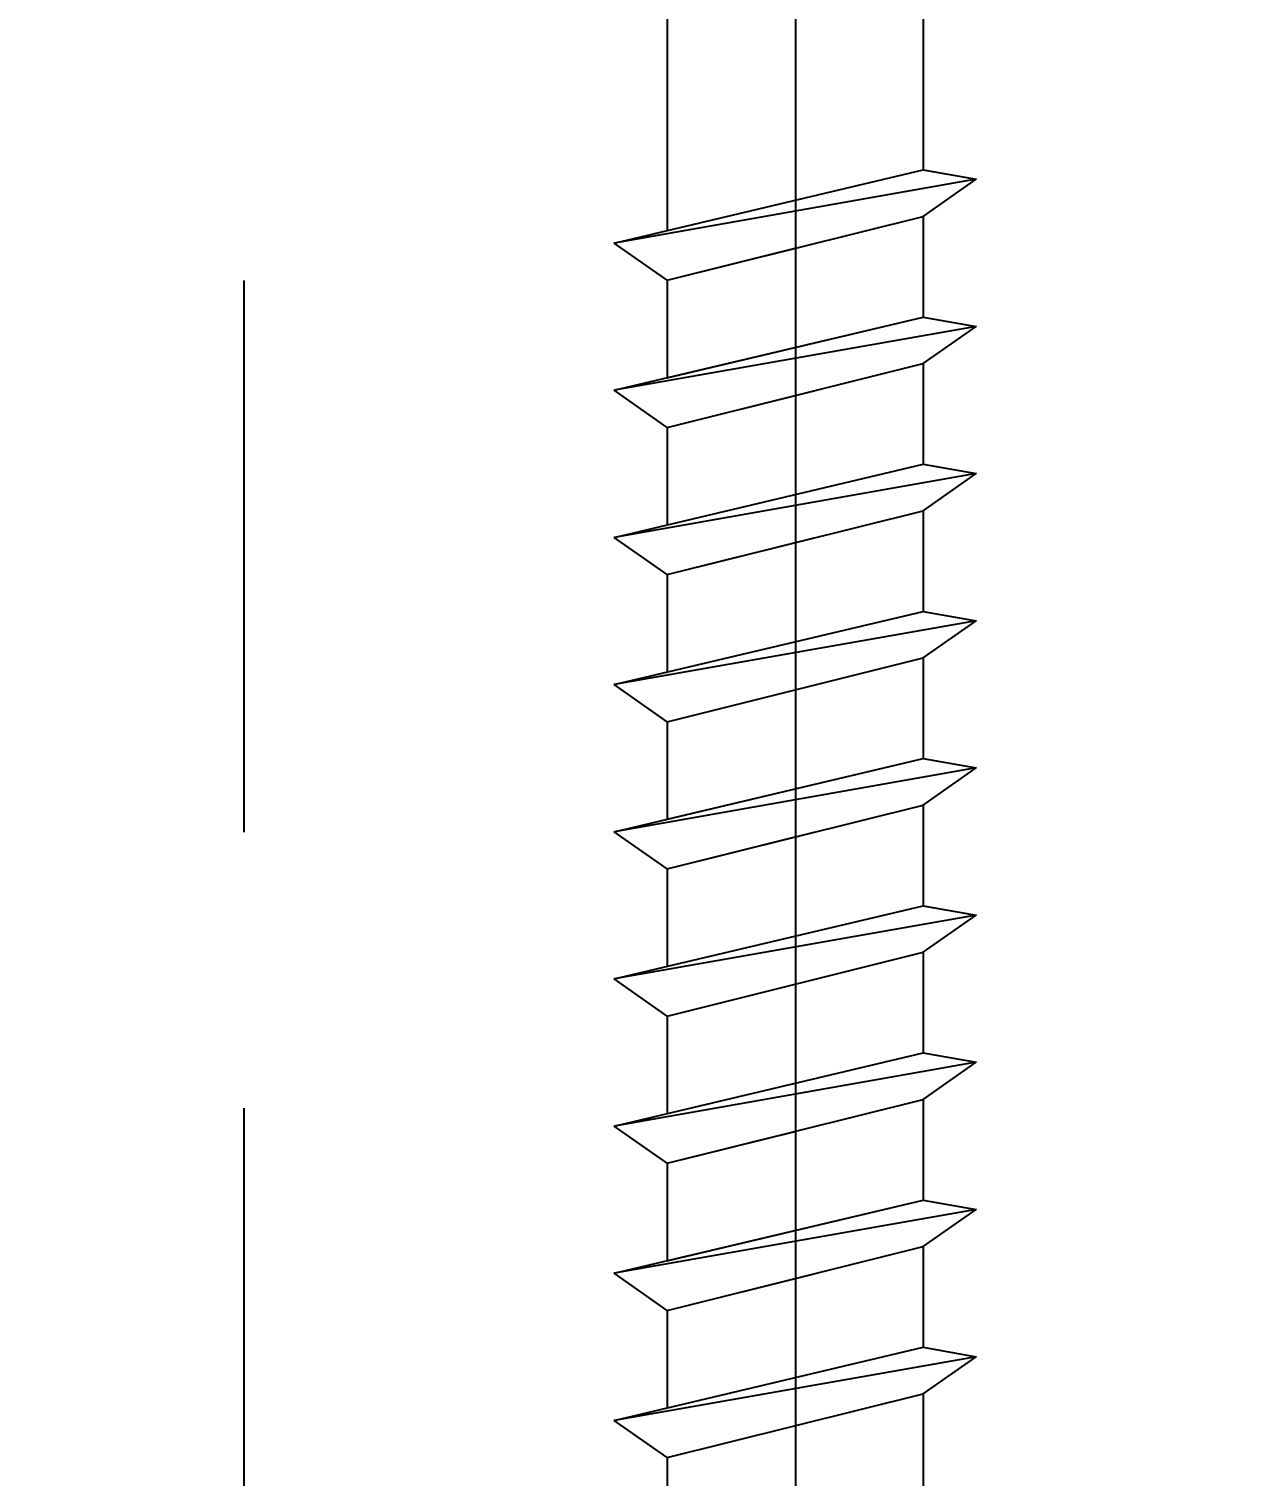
# Model space of a CAD drawing. Header units: inches. Extents: x -2661 to 42767, y -1222 to 9099.
# Drawn here: x -676.271 to -675.444, y 2833.313 to 2834.296 of the extents above; entities that cross this region are included whole.
import ezdxf
from ezdxf import colors
from ezdxf.entities.mleader import LeaderData, LeaderLine
from ezdxf.math import Vec2, Vec3

# ---------------------------------------------------------------- set-up
doc = ezdxf.new("R2010")
doc.units = ezdxf.units.IN
doc.header["$LTSCALE"] = 12
doc.header["$MEASUREMENT"] = 0
for name, color, linetype in [('S-ANNO-NOTE', 4, 'CONTINUOUS'), ('S-FASTENERS', 2, 'CONTINUOUS'), ('S-SIMPSON', 2, 'CONTINUOUS'), ('S-WOOD', 3, 'CONTINUOUS')]:
    doc.layers.add(name, color=color, linetype=linetype)
doc.styles.add('Arial', font='arial.ttf', dxfattribs={"width": 0.85})

# ---------------------------------------------------------------- blocks, each defined once
blk = doc.blocks.new('*U1148')
at = {"layer": 'S-WOOD'}
h = blk.add_hatch(dxfattribs=at)
h.set_pattern_fill('ANSI33', color=1, scale=3, angle=45, style=0)
h.set_pattern_definition([(90, (3.75, -8.375), (-0.75, 1e-16), []), (90, (4.125, -8), (-0.75, 1e-16), [0.375, -0.1875])])
h.paths.add_polyline_path([(5.25, -11.875), (0, -11.875), (0, 0), (5.25, 0)])
blk = doc.blocks.new('SDS.25X6-f')
at = {"layer": 'S-SIMPSON'}
for p, q in [((-0.087, -0.536), (-0.087, -2.7912)), ((0.087, -0.53156), (0.087, -2.75)), ((0.087, -0.53156), (0.087, -2.75)), ((-0.087, -0.57493), (-0.087, -2.7912)), ((0.087, -2.68156), (0.087, -2.75)), ((0.087, -2.68156), (0.087, -2.75)), ((0.087, -2.68156), (0.087, -2.75)), ((0.087, -2.68156), (0.087, -2.75)), ((0.087, -2.68156), (0.087, -2.75)), ((0.087, -2.68156), (0.087, -2.75)), ((-0.087, -2.72493), (-0.087, -2.7912)), ((-0.087, -2.72493), (-0.087, -2.7912)), ((-0.087, -2.72493), (-0.087, -2.7912)), ((-0.087, -2.72493), (-0.087, -2.7912)), ((-0.087, -2.72493), (-0.087, -2.7912)), ((-0.087, -2.72493), (-0.087, -2.7912)), ((-0.087, -2.72493), (-0.087, -2.7912)), ((-0.087, -2.72493), (-0.087, -2.7912))]:
    blk.add_line(p, q, dxfattribs=at)
at = {"layer": 'S-SIMPSON', "color": 1}
for p, q in [((-0.123, -2.79972), (0.087, -2.75)), ((-0.123, -2.79972), (0.087, -2.75)), ((-0.123, -2.79972), (0.087, -2.75)), ((-0.123, -2.79972), (0.087, -2.75)), ((0.087, -2.75), (0.123, -2.75635)), ((0.087, -2.75), (0.123, -2.75635)), ((0.087, -2.75), (0.123, -2.75635)), ((0.087, -2.75), (0.123, -2.75635)), ((0.123, -2.75635), (-0.123, -2.79972)), ((0.123, -2.75635), (-0.123, -2.79972)), ((0.123, -2.75635), (-0.123, -2.79972)), ((0.123, -2.75635), (-0.123, -2.79972)), ((0.087, -2.78156), (0.123, -2.75635)), ((0.087, -2.78156), (0.123, -2.75635)), ((0.087, -2.78156), (0.123, -2.75635)), ((0.087, -2.78156), (0.123, -2.75635)), ((-0.087, -2.82493), (0.087, -2.78156)), ((-0.087, -2.82493), (0.087, -2.78156)), ((-0.087, -2.82493), (0.087, -2.78156)), ((-0.087, -2.82493), (0.087, -2.78156)), ((0.087, -2.78156), (0.087, -2.85)), ((0.087, -2.78156), (0.087, -2.85)), ((0.087, -2.78156), (0.087, -2.85)), ((0.087, -2.78156), (0.087, -2.85)), ((0.087, -2.78156), (0.087, -2.85)), ((0.087, -2.78156), (0.087, -2.85)), ((0.087, -2.78156), (0.087, -2.85)), ((0.087, -2.78156), (0.087, -2.85)), ((0.087, -2.78156), (0.087, -2.85)), ((0.087, -2.78156), (0.087, -2.85)), ((0.087, -2.78156), (0.087, -2.85)), ((0.087, -2.78156), (0.087, -2.85)), ((0.087, -2.78156), (0.087, -2.85)), ((0.087, -2.78156), (0.087, -2.85)), ((-0.087, -2.82493), (-0.123, -2.79972)), ((-0.087, -2.82493), (-0.123, -2.79972)), ((-0.087, -2.82493), (-0.123, -2.79972)), ((-0.087, -2.82493), (-0.123, -2.79972)), ((-0.087, -2.82493), (-0.123, -2.79972)), ((-0.087, -2.82493), (0, -2.80324)), ((-0.087, -2.82493), (-0.087, -2.8912)), ((-0.087, -2.82493), (-0.087, -2.8912)), ((-0.087, -2.82493), (-0.087, -2.8912)), ((-0.087, -2.82493), (-0.087, -2.8912)), ((-0.087, -2.82493), (-0.087, -2.8912)), ((-0.087, -2.82493), (-0.087, -2.8912)), ((-0.087, -2.82493), (-0.087, -2.8912)), ((-0.087, -2.82493), (-0.087, -2.8912)), ((-0.087, -2.82493), (-0.087, -2.8912)), ((-0.087, -2.82493), (-0.087, -2.8912)), ((-0.087, -2.82493), (-0.087, -2.8912)), ((-0.087, -2.82493), (-0.087, -2.8912)), ((-0.087, -2.82493), (-0.087, -2.8912)), ((-0.087, -2.82493), (-0.087, -2.8912)), ((-0.087, -2.82493), (-0.087, -2.8912)), ((-0.087, -2.82493), (-0.087, -2.8912)), ((-0.123, -2.89972), (0.087, -2.85)), ((-0.123, -2.89972), (0.087, -2.85)), ((-0.123, -2.89972), (0.087, -2.85)), ((-0.123, -2.89972), (0.087, -2.85)), ((-0.123, -2.89972), (0.087, -2.85)), ((-0.123, -2.89972), (0.087, -2.85)), ((-0.123, -2.89972), (0.087, -2.85)), ((-0.123, -2.89972), (0.087, -2.85)), ((-0.087, -2.8912), (0.087, -2.85)), ((0.087, -2.85), (0.123, -2.85635)), ((0.087, -2.85), (0.123, -2.85635)), ((0.087, -2.85), (0.123, -2.85635)), ((0.087, -2.85), (0.123, -2.85635)), ((0.087, -2.85), (0.123, -2.85635)), ((0.087, -2.85), (0.123, -2.85635)), ((0.087, -2.85), (0.123, -2.85635)), ((0.087, -2.85), (0.123, -2.85635)), ((0.087, -2.85), (0.123, -2.85635)), ((0.123, -2.85635), (-0.123, -2.89972)), ((0.123, -2.85635), (-0.123, -2.89972)), ((0.123, -2.85635), (-0.123, -2.89972)), ((0.123, -2.85635), (-0.123, -2.89972)), ((0.123, -2.85635), (-0.123, -2.89972)), ((0.123, -2.85635), (-0.123, -2.89972)), ((0.123, -2.85635), (-0.123, -2.89972)), ((0.123, -2.85635), (-0.123, -2.89972)), ((0.123, -2.85635), (-0.123, -2.89972)), ((0.087, -2.88156), (0.123, -2.85635)), ((0.087, -2.88156), (0.123, -2.85635)), ((0.087, -2.88156), (0.123, -2.85635)), ((0.087, -2.88156), (0.123, -2.85635)), ((0.087, -2.88156), (0.123, -2.85635)), ((0.087, -2.88156), (0.123, -2.85635)), ((0.087, -2.88156), (0.123, -2.85635)), ((0.087, -2.88156), (0.123, -2.85635)), ((0.087, -2.88156), (0.123, -2.85635)), ((-0.087, -2.92493), (0.087, -2.88156)), ((-0.087, -2.92493), (0.087, -2.88156)), ((-0.087, -2.92493), (0.087, -2.88156)), ((-0.087, -2.92493), (0.087, -2.88156)), ((-0.087, -2.92493), (0.087, -2.88156)), ((-0.087, -2.92493), (0.087, -2.88156)), ((-0.087, -2.92493), (0.087, -2.88156)), ((-0.087, -2.92493), (0.087, -2.88156)), ((-0.087, -2.92493), (0.087, -2.88156)), ((0.087, -2.88156), (0.087, -2.95)), ((0.087, -2.88156), (0.087, -2.95)), ((0.087, -2.88156), (0.087, -2.95)), ((0.087, -2.88156), (0.087, -2.95)), ((0.087, -2.88156), (0.087, -2.95)), ((0.087, -2.88156), (0.087, -2.95)), ((0.087, -2.88156), (0.087, -2.95)), ((0.087, -2.88156), (0.087, -2.95)), ((0.087, -2.88156), (0.087, -2.95)), ((0.087, -2.88156), (0.087, -2.95)), ((0.087, -2.88156), (0.087, -2.95)), ((0.087, -2.88156), (0.087, -2.95)), ((0.087, -2.88156), (0.087, -2.95)), ((0.087, -2.88156), (0.087, -2.95)), ((0.087, -2.88156), (0.087, -2.95)), ((0.087, -2.88156), (0.087, -2.95)), ((0.087, -2.88156), (0.087, -2.95)), ((0.087, -2.88156), (0.087, -2.95)), ((0.087, -2.88156), (0.087, -2.95)), ((0.087, -2.88156), (0.087, -2.95)), ((0.087, -2.88156), (0.087, -2.95)), ((-0.087, -2.92493), (-0.123, -2.89972)), ((-0.087, -2.92493), (-0.123, -2.89972)), ((-0.087, -2.92493), (-0.123, -2.89972)), ((-0.087, -2.92493), (-0.123, -2.89972)), ((-0.087, -2.92493), (-0.123, -2.89972)), ((-0.087, -2.92493), (-0.123, -2.89972)), ((-0.087, -2.92493), (-0.123, -2.89972)), ((-0.087, -2.92493), (-0.123, -2.89972)), ((-0.087, -2.92493), (-0.123, -2.89972)), ((-0.087, -2.92493), (-0.123, -2.89972)), ((-0.087, -2.92493), (-0.123, -2.89972)), ((-0.087, -2.92493), (-0.123, -2.89972)), ((-0.087, -2.92493), (-0.123, -2.89972)), ((-0.087, -2.92493), (0.01301, -2.9)), ((-0.087, -2.92493), (0.01301, -2.9)), ((-0.087, -2.92493), (0.01301, -2.9)), ((-0.087, -2.92493), (0, -2.90324)), ((-0.087, -2.92493), (-0.087, -2.9912)), ((-0.087, -2.92493), (-0.087, -2.9912)), ((-0.087, -2.92493), (-0.087, -2.9912)), ((-0.087, -2.92493), (-0.087, -2.9912)), ((-0.087, -2.92493), (-0.087, -2.9912)), ((-0.087, -2.92493), (-0.087, -2.9912)), ((-0.087, -2.92493), (-0.087, -2.9912)), ((-0.087, -2.92493), (-0.087, -2.9912)), ((-0.087, -2.92493), (-0.087, -2.9912)), ((-0.087, -2.92493), (-0.087, -2.9912)), ((-0.087, -2.92493), (-0.087, -2.9912)), ((-0.087, -2.92493), (-0.087, -2.9912)), ((-0.087, -2.92493), (-0.087, -2.9912)), ((-0.087, -2.92493), (-0.087, -2.9912)), ((-0.087, -2.92493), (-0.087, -2.9912)), ((-0.087, -2.92493), (-0.087, -2.9912)), ((-0.087, -2.92493), (-0.087, -2.9912)), ((-0.087, -2.92493), (-0.087, -2.9912)), ((-0.087, -2.92493), (-0.087, -2.9912)), ((-0.087, -2.92493), (-0.087, -2.9912)), ((-0.087, -2.92493), (-0.087, -2.9912)), ((-0.123, -2.99972), (0.087, -2.95)), ((-0.123, -2.99972), (0.087, -2.95)), ((-0.123, -2.99972), (0.087, -2.95)), ((-0.123, -2.99972), (0.087, -2.95)), ((-0.123, -2.99972), (0.087, -2.95)), ((-0.123, -2.99972), (0.087, -2.95)), ((-0.123, -2.99972), (0.087, -2.95)), ((-0.123, -2.99972), (0.087, -2.95)), ((-0.123, -2.99972), (0.087, -2.95)), ((-0.123, -2.99972), (0.087, -2.95)), ((-0.123, -2.99972), (0.087, -2.95)), ((-0.123, -2.99972), (0.087, -2.95)), ((0.123, -2.95635), (-0.123, -2.99972)), ((0.123, -2.95635), (-0.123, -2.99972)), ((0.123, -2.95635), (-0.123, -2.99972)), ((0.123, -2.95635), (-0.123, -2.99972)), ((0.123, -2.95635), (-0.123, -2.99972)), ((0.123, -2.95635), (-0.123, -2.99972)), ((0.123, -2.95635), (-0.123, -2.99972)), ((0.123, -2.95635), (-0.123, -2.99972)), ((0.123, -2.95635), (-0.123, -2.99972)), ((0.123, -2.95635), (-0.123, -2.99972)), ((0.123, -2.95635), (-0.123, -2.99972)), ((0.123, -2.95635), (-0.123, -2.99972)), ((0.087, -2.95), (0.123, -2.95635)), ((0.087, -2.95), (0.123, -2.95635)), ((0.087, -2.95), (0.123, -2.95635)), ((0.087, -2.95), (0.123, -2.95635)), ((0.087, -2.95), (0.123, -2.95635)), ((0.087, -2.95), (0.123, -2.95635)), ((0.087, -2.95), (0.123, -2.95635)), ((0.087, -2.95), (0.123, -2.95635)), ((0.087, -2.95), (0.123, -2.95635)), ((0.087, -2.95), (0.123, -2.95635)), ((0.087, -2.95), (0.123, -2.95635)), ((0.087, -2.95), (0.123, -2.95635)), ((0.087, -2.98156), (0.123, -2.95635)), ((0.087, -2.98156), (0.123, -2.95635)), ((0.087, -2.98156), (0.123, -2.95635)), ((0.087, -2.98156), (0.123, -2.95635)), ((0.087, -2.98156), (0.123, -2.95635)), ((0.087, -2.98156), (0.123, -2.95635)), ((0.087, -2.98156), (0.123, -2.95635)), ((0.087, -2.98156), (0.123, -2.95635)), ((0.087, -2.98156), (0.123, -2.95635)), ((0.087, -2.98156), (0.123, -2.95635)), ((0.087, -2.98156), (0.123, -2.95635)), ((0.087, -2.98156), (0.123, -2.95635)), ((-0.087, -3.02493), (0.087, -2.98156)), ((-0.087, -3.02493), (0.087, -2.98156)), ((-0.087, -3.02493), (0.087, -2.98156)), ((-0.087, -3.02493), (0.087, -2.98156)), ((-0.087, -3.02493), (0.087, -2.98156)), ((-0.087, -3.02493), (0.087, -2.98156)), ((-0.087, -3.02493), (0.087, -2.98156)), ((-0.087, -3.02493), (0.087, -2.98156)), ((-0.087, -3.02493), (0.087, -2.98156)), ((-0.087, -3.02493), (0.087, -2.98156)), ((-0.087, -3.02493), (0.087, -2.98156)), ((-0.087, -3.02493), (0.087, -2.98156)), ((0.087, -2.98156), (0.087, -3.05)), ((0.087, -2.98156), (0.087, -3.05)), ((0.087, -2.98156), (0.087, -3.05)), ((0.087, -2.98156), (0.087, -3.05)), ((0.087, -2.98156), (0.087, -3.05)), ((0.087, -2.98156), (0.087, -3.05)), ((0.087, -2.98156), (0.087, -3.05)), ((0.087, -2.98156), (0.087, -3.05)), ((0.087, -2.98156), (0.087, -3.05)), ((0.087, -2.98156), (0.087, -3.05)), ((0.087, -2.98156), (0.087, -3.05)), ((0.087, -2.98156), (0.087, -3.05)), ((0.087, -2.98156), (0.087, -3.05)), ((0.087, -2.98156), (0.087, -3.05)), ((0.087, -2.98156), (0.087, -3.05)), ((0.087, -2.98156), (0.087, -3.05)), ((0.087, -2.98156), (0.087, -3.05)), ((0.087, -2.98156), (0.087, -3.05)), ((0.087, -2.98156), (0.087, -3.05)), ((0.087, -2.98156), (0.087, -3.05)), ((0.087, -2.98156), (0.087, -3.05)), ((0.087, -2.98156), (0.087, -3.05)), ((0.087, -2.98156), (0.087, -3.05)), ((0.087, -2.98156), (0.087, -3.05)), ((0.087, -2.98156), (0.087, -3.05)), ((-0.087, -3.02493), (-0.123, -2.99972)), ((-0.087, -3.02493), (-0.123, -2.99972)), ((-0.087, -3.02493), (-0.123, -2.99972)), ((-0.087, -3.02493), (-0.123, -2.99972)), ((-0.087, -3.02493), (-0.123, -2.99972)), ((-0.087, -3.02493), (-0.123, -2.99972)), ((-0.087, -3.02493), (-0.123, -2.99972)), ((-0.087, -3.02493), (-0.123, -2.99972)), ((-0.087, -3.02493), (-0.123, -2.99972)), ((-0.087, -3.02493), (-0.123, -2.99972)), ((-0.087, -3.02493), (-0.123, -2.99972)), ((-0.087, -3.02493), (-0.123, -2.99972)), ((-0.087, -3.02493), (-0.123, -2.99972)), ((-0.087, -3.02493), (-0.123, -2.99972)), ((-0.087, -3.02493), (-0.123, -2.99972)), ((-0.087, -3.02493), (0.01301, -3)), ((-0.087, -3.02493), (0.01301, -3)), ((-0.087, -3.02493), (0.01301, -3)), ((-0.087, -3.02493), (-0.087, -3.0912)), ((-0.087, -3.02493), (-0.087, -3.0912)), ((-0.087, -3.02493), (-0.087, -3.0912)), ((-0.087, -3.02493), (-0.087, -3.0912)), ((-0.087, -3.02493), (-0.087, -3.0912)), ((-0.087, -3.02493), (-0.087, -3.0912)), ((-0.087, -3.02493), (-0.087, -3.0912)), ((-0.087, -3.02493), (-0.087, -3.0912)), ((-0.087, -3.02493), (-0.087, -3.0912)), ((-0.087, -3.02493), (-0.087, -3.0912)), ((-0.087, -3.02493), (-0.087, -3.0912)), ((-0.087, -3.02493), (-0.087, -3.0912)), ((-0.087, -3.02493), (-0.087, -3.0912)), ((-0.087, -3.02493), (-0.087, -3.0912)), ((-0.087, -3.02493), (-0.087, -3.0912)), ((-0.087, -3.02493), (-0.087, -3.0912)), ((-0.087, -3.02493), (-0.087, -3.0912)), ((-0.087, -3.02493), (-0.087, -3.0912)), ((-0.087, -3.02493), (-0.087, -3.0912)), ((-0.087, -3.02493), (-0.087, -3.0912)), ((-0.087, -3.02493), (-0.087, -3.0912)), ((-0.087, -3.02493), (-0.087, -3.0912)), ((-0.087, -3.02493), (-0.087, -3.0912)), ((-0.087, -3.02493), (-0.087, -3.0912)), ((-0.087, -3.02493), (-0.087, -3.0912)), ((-0.123, -3.09972), (0.087, -3.05)), ((-0.123, -3.09972), (0.087, -3.05)), ((-0.123, -3.09972), (0.087, -3.05)), ((-0.123, -3.09972), (0.087, -3.05)), ((-0.123, -3.09972), (0.087, -3.05)), ((-0.123, -3.09972), (0.087, -3.05)), ((-0.123, -3.09972), (0.087, -3.05)), ((-0.123, -3.09972), (0.087, -3.05)), ((-0.123, -3.09972), (0.087, -3.05)), ((-0.123, -3.09972), (0.087, -3.05)), ((-0.123, -3.09972), (0.087, -3.05)), ((-0.123, -3.09972), (0.087, -3.05)), ((-0.123, -3.09972), (0.087, -3.05)), ((-0.123, -3.09972), (0.087, -3.05)), ((-0.123, -3.09972), (0.087, -3.05)), ((-0.123, -3.09972), (0.087, -3.05)), ((-0.123, -3.09972), (0.087, -3.05)), ((-0.123, -3.09972), (0.087, -3.05)), ((-0.123, -3.09972), (0.087, -3.05)), ((0.123, -3.05635), (-0.123, -3.09972)), ((0.123, -3.05635), (-0.123, -3.09972)), ((0.123, -3.05635), (-0.123, -3.09972)), ((0.123, -3.05635), (-0.123, -3.09972)), ((0.123, -3.05635), (-0.123, -3.09972)), ((0.123, -3.05635), (-0.123, -3.09972)), ((0.123, -3.05635), (-0.123, -3.09972)), ((0.123, -3.05635), (-0.123, -3.09972)), ((0.123, -3.05635), (-0.123, -3.09972)), ((0.123, -3.05635), (-0.123, -3.09972)), ((0.123, -3.05635), (-0.123, -3.09972)), ((0.123, -3.05635), (-0.123, -3.09972)), ((0.123, -3.05635), (-0.123, -3.09972)), ((0.123, -3.05635), (-0.123, -3.09972)), ((0.123, -3.05635), (-0.123, -3.09972)), ((0.123, -3.05635), (-0.123, -3.09972)), ((0.123, -3.05635), (-0.123, -3.09972)), ((0.123, -3.05635), (-0.123, -3.09972)), ((0.123, -3.05635), (-0.123, -3.09972)), ((0.087, -3.05), (0.123, -3.05635)), ((0.087, -3.05), (0.123, -3.05635)), ((0.087, -3.05), (0.123, -3.05635)), ((0.087, -3.05), (0.123, -3.05635)), ((0.087, -3.05), (0.123, -3.05635)), ((0.087, -3.05), (0.123, -3.05635)), ((0.087, -3.05), (0.123, -3.05635)), ((0.087, -3.05), (0.123, -3.05635)), ((0.087, -3.05), (0.123, -3.05635)), ((0.087, -3.05), (0.123, -3.05635)), ((0.087, -3.05), (0.123, -3.05635)), ((0.087, -3.05), (0.123, -3.05635)), ((0.087, -3.05), (0.123, -3.05635)), ((0.087, -3.05), (0.123, -3.05635)), ((0.087, -3.05), (0.123, -3.05635)), ((0.087, -3.05), (0.123, -3.05635)), ((0.087, -3.05), (0.123, -3.05635)), ((0.087, -3.05), (0.123, -3.05635)), ((0.087, -3.05), (0.123, -3.05635)), ((0.087, -3.08156), (0.123, -3.05635)), ((0.087, -3.08156), (0.123, -3.05635)), ((0.087, -3.08156), (0.123, -3.05635)), ((0.087, -3.08156), (0.123, -3.05635)), ((0.087, -3.08156), (0.123, -3.05635)), ((0.087, -3.08156), (0.123, -3.05635)), ((0.087, -3.08156), (0.123, -3.05635)), ((0.087, -3.08156), (0.123, -3.05635)), ((0.087, -3.08156), (0.123, -3.05635)), ((0.087, -3.08156), (0.123, -3.05635)), ((0.087, -3.08156), (0.123, -3.05635)), ((0.087, -3.08156), (0.123, -3.05635)), ((0.087, -3.08156), (0.123, -3.05635)), ((0.087, -3.08156), (0.123, -3.05635)), ((0.087, -3.08156), (0.123, -3.05635)), ((0.087, -3.08156), (0.123, -3.05635)), ((0.087, -3.08156), (0.123, -3.05635)), ((0.087, -3.08156), (0.123, -3.05635)), ((0.087, -3.08156), (0.123, -3.05635)), ((-0.087, -3.12493), (0.087, -3.08156)), ((-0.087, -3.12493), (0.087, -3.08156)), ((-0.087, -3.12493), (0.087, -3.08156)), ((-0.087, -3.12493), (0.087, -3.08156)), ((-0.087, -3.12493), (0.087, -3.08156)), ((-0.087, -3.12493), (0.087, -3.08156)), ((-0.087, -3.12493), (0.087, -3.08156)), ((-0.087, -3.12493), (0.087, -3.08156)), ((-0.087, -3.12493), (0.087, -3.08156)), ((-0.087, -3.12493), (0.087, -3.08156)), ((-0.087, -3.12493), (0.087, -3.08156)), ((-0.087, -3.12493), (0.087, -3.08156)), ((-0.087, -3.12493), (0.087, -3.08156)), ((-0.087, -3.12493), (0.087, -3.08156)), ((-0.087, -3.12493), (0.087, -3.08156)), ((-0.087, -3.12493), (0.087, -3.08156)), ((-0.087, -3.12493), (0.087, -3.08156)), ((-0.087, -3.12493), (0.087, -3.08156)), ((-0.087, -3.12493), (0.087, -3.08156)), ((0.087, -3.08156), (0.087, -3.15)), ((0.087, -3.08156), (0.087, -3.15)), ((0.087, -3.08156), (0.087, -3.15)), ((0.087, -3.08156), (0.087, -3.15)), ((0.087, -3.08156), (0.087, -3.15)), ((0.087, -3.08156), (0.087, -3.15)), ((0.087, -3.08156), (0.087, -3.15)), ((0.087, -3.08156), (0.087, -3.15)), ((0.087, -3.08156), (0.087, -3.15)), ((0.087, -3.08156), (0.087, -3.15)), ((0.087, -3.08156), (0.087, -3.15)), ((0.087, -3.08156), (0.087, -3.15)), ((-0.087, -3.12493), (-0.123, -3.09972)), ((-0.087, -3.12493), (-0.123, -3.09972)), ((-0.087, -3.12493), (-0.123, -3.09972)), ((-0.087, -3.12493), (-0.123, -3.09972)), ((-0.087, -3.12493), (-0.123, -3.09972)), ((-0.087, -3.12493), (-0.123, -3.09972)), ((-0.087, -3.12493), (-0.123, -3.09972)), ((-0.087, -3.12493), (-0.123, -3.09972)), ((-0.087, -3.12493), (-0.123, -3.09972)), ((-0.087, -3.12493), (-0.123, -3.09972)), ((-0.087, -3.12493), (-0.123, -3.09972)), ((-0.087, -3.12493), (-0.123, -3.09972)), ((-0.087, -3.12493), (-0.123, -3.09972)), ((-0.087, -3.12493), (-0.123, -3.09972)), ((-0.087, -3.12493), (-0.123, -3.09972)), ((-0.087, -3.12493), (-0.123, -3.09972)), ((-0.087, -3.12493), (-0.123, -3.09972)), ((-0.087, -3.12493), (-0.123, -3.09972)), ((-0.087, -3.12493), (-0.123, -3.09972)), ((-0.087, -3.12493), (-0.123, -3.09972)), ((-0.087, -3.12493), (-0.123, -3.09972)), ((-0.087, -3.12493), (-0.123, -3.09972)), ((-0.087, -3.12493), (-0.123, -3.09972)), ((-0.087, -3.12493), (0, -3.10324)), ((-0.087, -3.12493), (0, -3.10324)), ((-0.087, -3.12493), (0, -3.10324)), ((-0.087, -3.12493), (0, -3.10324)), ((-0.087, -3.12493), (-0.087, -3.1912)), ((-0.087, -3.12493), (-0.087, -3.1912)), ((-0.087, -3.12493), (-0.087, -3.1912)), ((-0.087, -3.12493), (-0.087, -3.1912)), ((-0.087, -3.12493), (-0.087, -3.1912)), ((-0.087, -3.12493), (-0.087, -3.1912)), ((-0.087, -3.12493), (-0.087, -3.1912)), ((-0.087, -3.12493), (-0.087, -3.1912)), ((-0.087, -3.12493), (-0.087, -3.1912)), ((-0.087, -3.12493), (-0.087, -3.1912)), ((-0.087, -3.12493), (-0.087, -3.1912)), ((-0.087, -3.12493), (-0.087, -3.1912)), ((-0.087, -3.12493), (-0.087, -3.1912)), ((-0.087, -3.12493), (-0.087, -3.1912)), ((-0.123, -3.19972), (0.087, -3.15)), ((-0.123, -3.19972), (0.087, -3.15)), ((-0.123, -3.19972), (0.087, -3.15)), ((-0.123, -3.19972), (0.087, -3.15)), ((-0.123, -3.19972), (0.087, -3.15)), ((-0.123, -3.19972), (0.087, -3.15)), ((-0.123, -3.19972), (0.087, -3.15)), ((-0.123, -3.19972), (0.087, -3.15)), ((-0.087, -3.1912), (0.087, -3.15)), ((0.087, -3.15), (0.123, -3.15635)), ((0.087, -3.15), (0.123, -3.15635)), ((0.087, -3.15), (0.123, -3.15635)), ((0.087, -3.15), (0.123, -3.15635)), ((0.087, -3.15), (0.123, -3.15635)), ((0.087, -3.15), (0.123, -3.15635)), ((0.087, -3.15), (0.123, -3.15635)), ((0.087, -3.15), (0.123, -3.15635)), ((0.087, -3.15), (0.123, -3.15635)), ((0.123, -3.15635), (-0.123, -3.19972)), ((0.123, -3.15635), (-0.123, -3.19972)), ((0.123, -3.15635), (-0.123, -3.19972)), ((0.123, -3.15635), (-0.123, -3.19972)), ((0.123, -3.15635), (-0.123, -3.19972)), ((0.123, -3.15635), (-0.123, -3.19972)), ((0.123, -3.15635), (-0.123, -3.19972)), ((0.123, -3.15635), (-0.123, -3.19972)), ((0.123, -3.15635), (-0.123, -3.19972)), ((0.087, -3.18156), (0.123, -3.15635)), ((0.087, -3.18156), (0.123, -3.15635)), ((0.087, -3.18156), (0.123, -3.15635)), ((0.087, -3.18156), (0.123, -3.15635)), ((0.087, -3.18156), (0.123, -3.15635)), ((0.087, -3.18156), (0.123, -3.15635)), ((0.087, -3.18156), (0.123, -3.15635)), ((0.087, -3.18156), (0.123, -3.15635)), ((0.087, -3.18156), (0.123, -3.15635)), ((-0.087, -3.22493), (0.087, -3.18156)), ((-0.087, -3.22493), (0.087, -3.18156)), ((-0.087, -3.22493), (0.087, -3.18156)), ((-0.087, -3.22493), (0.087, -3.18156)), ((-0.087, -3.22493), (0.087, -3.18156)), ((-0.087, -3.22493), (0.087, -3.18156)), ((-0.087, -3.22493), (0.087, -3.18156)), ((-0.087, -3.22493), (0.087, -3.18156)), ((-0.087, -3.22493), (0.087, -3.18156)), ((0.087, -3.18156), (0.087, -3.25)), ((0.087, -3.18156), (0.087, -3.25)), ((0.087, -3.18156), (0.087, -3.25)), ((0.087, -3.18156), (0.087, -3.25)), ((0.087, -3.18156), (0.087, -3.25)), ((0.087, -3.18156), (0.087, -3.25)), ((0.087, -3.18156), (0.087, -3.25)), ((0.087, -3.18156), (0.087, -3.25)), ((0.087, -3.18156), (0.087, -3.25)), ((0.087, -3.18156), (0.087, -3.25)), ((0.087, -3.18156), (0.087, -3.25)), ((0.087, -3.18156), (0.087, -3.25)), ((0.087, -3.18156), (0.087, -3.25)), ((0.087, -3.18156), (0.087, -3.25)), ((0.087, -3.18156), (0.087, -3.25)), ((0.087, -3.18156), (0.087, -3.25)), ((0.087, -3.18156), (0.087, -3.25)), ((-0.087, -3.22493), (-0.123, -3.19972)), ((-0.087, -3.22493), (-0.123, -3.19972)), ((-0.087, -3.22493), (-0.123, -3.19972)), ((-0.087, -3.22493), (-0.123, -3.19972)), ((-0.087, -3.22493), (-0.123, -3.19972)), ((-0.087, -3.22493), (-0.123, -3.19972)), ((-0.087, -3.22493), (-0.123, -3.19972)), ((-0.087, -3.22493), (-0.123, -3.19972)), ((-0.087, -3.22493), (-0.123, -3.19972)), ((-0.087, -3.22493), (-0.123, -3.19972)), ((-0.087, -3.22493), (-0.123, -3.19972)), ((-0.087, -3.22493), (-0.123, -3.19972)), ((-0.087, -3.22493), (-0.123, -3.19972)), ((-0.087, -3.22493), (0.01301, -3.2)), ((-0.087, -3.22493), (0.01301, -3.2)), ((-0.087, -3.22493), (0.01301, -3.2)), ((-0.087, -3.22493), (0, -3.20324)), ((-0.087, -3.22493), (-0.087, -3.2912)), ((-0.087, -3.22493), (-0.087, -3.2912)), ((-0.087, -3.22493), (-0.087, -3.2912)), ((-0.087, -3.22493), (-0.087, -3.2912)), ((-0.087, -3.22493), (-0.087, -3.2912)), ((-0.087, -3.22493), (-0.087, -3.2912)), ((-0.087, -3.22493), (-0.087, -3.2912)), ((-0.087, -3.22493), (-0.087, -3.2912)), ((-0.087, -3.22493), (-0.087, -3.2912)), ((-0.087, -3.22493), (-0.087, -3.2912)), ((-0.087, -3.22493), (-0.087, -3.2912)), ((-0.087, -3.22493), (-0.087, -3.2912)), ((-0.087, -3.22493), (-0.087, -3.2912)), ((-0.087, -3.22493), (-0.087, -3.2912)), ((-0.087, -3.22493), (-0.087, -3.2912)), ((-0.087, -3.22493), (-0.087, -3.2912)), ((-0.123, -3.29972), (0.087, -3.25)), ((-0.123, -3.29972), (0.087, -3.25)), ((-0.123, -3.29972), (0.087, -3.25)), ((-0.123, -3.29972), (0.087, -3.25)), ((-0.123, -3.29972), (0.087, -3.25)), ((-0.123, -3.29972), (0.087, -3.25)), ((-0.123, -3.29972), (0.087, -3.25)), ((-0.123, -3.29972), (0.087, -3.25)), ((-0.123, -3.29972), (0.087, -3.25)), ((-0.123, -3.29972), (0.087, -3.25)), ((-0.123, -3.29972), (0.087, -3.25)), ((-0.123, -3.29972), (0.087, -3.25)), ((0.087, -3.25), (0.123, -3.25635)), ((0.087, -3.25), (0.123, -3.25635)), ((0.087, -3.25), (0.123, -3.25635)), ((0.087, -3.25), (0.123, -3.25635)), ((0.087, -3.25), (0.123, -3.25635)), ((0.087, -3.25), (0.123, -3.25635)), ((0.087, -3.25), (0.123, -3.25635)), ((0.087, -3.25), (0.123, -3.25635)), ((0.087, -3.25), (0.123, -3.25635)), ((0.087, -3.25), (0.123, -3.25635)), ((0.087, -3.25), (0.123, -3.25635)), ((0.087, -3.25), (0.123, -3.25635)), ((0.123, -3.25635), (-0.123, -3.29972)), ((0.123, -3.25635), (-0.123, -3.29972)), ((0.123, -3.25635), (-0.123, -3.29972)), ((0.123, -3.25635), (-0.123, -3.29972)), ((0.123, -3.25635), (-0.123, -3.29972)), ((0.123, -3.25635), (-0.123, -3.29972)), ((0.123, -3.25635), (-0.123, -3.29972)), ((0.123, -3.25635), (-0.123, -3.29972)), ((0.123, -3.25635), (-0.123, -3.29972)), ((0.123, -3.25635), (-0.123, -3.29972)), ((0.123, -3.25635), (-0.123, -3.29972)), ((0.123, -3.25635), (-0.123, -3.29972)), ((0.087, -3.28156), (0.123, -3.25635)), ((0.087, -3.28156), (0.123, -3.25635)), ((0.087, -3.28156), (0.123, -3.25635)), ((0.087, -3.28156), (0.123, -3.25635)), ((0.087, -3.28156), (0.123, -3.25635)), ((0.087, -3.28156), (0.123, -3.25635)), ((0.087, -3.28156), (0.123, -3.25635)), ((0.087, -3.28156), (0.123, -3.25635)), ((0.087, -3.28156), (0.123, -3.25635)), ((0.087, -3.28156), (0.123, -3.25635)), ((0.087, -3.28156), (0.123, -3.25635)), ((0.087, -3.28156), (0.123, -3.25635)), ((-0.087, -3.32493), (0.087, -3.28156)), ((-0.087, -3.32493), (0.087, -3.28156)), ((-0.087, -3.32493), (0.087, -3.28156)), ((-0.087, -3.32493), (0.087, -3.28156)), ((-0.087, -3.32493), (0.087, -3.28156)), ((-0.087, -3.32493), (0.087, -3.28156)), ((-0.087, -3.32493), (0.087, -3.28156)), ((-0.087, -3.32493), (0.087, -3.28156)), ((-0.087, -3.32493), (0.087, -3.28156)), ((-0.087, -3.32493), (0.087, -3.28156)), ((-0.087, -3.32493), (0.087, -3.28156)), ((-0.087, -3.32493), (0.087, -3.28156)), ((0.087, -3.28156), (0.087, -3.35)), ((0.087, -3.28156), (0.087, -3.35)), ((0.087, -3.28156), (0.087, -3.35)), ((0.087, -3.28156), (0.087, -3.35)), ((0.087, -3.28156), (0.087, -3.35)), ((0.087, -3.28156), (0.087, -3.35)), ((0.087, -3.28156), (0.087, -3.35)), ((0.087, -3.28156), (0.087, -3.35)), ((0.087, -3.28156), (0.087, -3.35)), ((0.087, -3.28156), (0.087, -3.35)), ((0.087, -3.28156), (0.087, -3.35)), ((0.087, -3.28156), (0.087, -3.35)), ((0.087, -3.28156), (0.087, -3.35)), ((0.087, -3.28156), (0.087, -3.35)), ((0.087, -3.28156), (0.087, -3.35)), ((0.087, -3.28156), (0.087, -3.35)), ((0.087, -3.28156), (0.087, -3.35)), ((-0.087, -3.32493), (-0.123, -3.29972)), ((-0.087, -3.32493), (-0.123, -3.29972)), ((-0.087, -3.32493), (-0.123, -3.29972)), ((-0.087, -3.32493), (-0.123, -3.29972)), ((-0.087, -3.32493), (-0.123, -3.29972)), ((-0.087, -3.32493), (-0.123, -3.29972)), ((-0.087, -3.32493), (-0.123, -3.29972)), ((-0.087, -3.32493), (-0.123, -3.29972)), ((-0.087, -3.32493), (-0.123, -3.29972)), ((-0.087, -3.32493), (-0.123, -3.29972)), ((-0.087, -3.32493), (-0.123, -3.29972)), ((-0.087, -3.32493), (-0.123, -3.29972)), ((-0.087, -3.32493), (-0.087, -3.3912)), ((-0.087, -3.32493), (-0.087, -3.3912)), ((-0.087, -3.32493), (-0.087, -3.3912)), ((-0.087, -3.32493), (-0.087, -3.3912)), ((-0.087, -3.32493), (-0.087, -3.3912)), ((-0.087, -3.32493), (-0.087, -3.3912)), ((-0.087, -3.32493), (-0.087, -3.3912)), ((-0.087, -3.32493), (-0.087, -3.3912)), ((-0.087, -3.32493), (-0.087, -3.3912)), ((-0.087, -3.32493), (-0.087, -3.3912)), ((-0.087, -3.32493), (-0.087, -3.3912)), ((-0.087, -3.32493), (-0.087, -3.3912)), ((-0.087, -3.32493), (-0.087, -3.3912)), ((-0.087, -3.32493), (-0.087, -3.3912)), ((-0.087, -3.32493), (-0.087, -3.3912)), ((-0.087, -3.32493), (-0.087, -3.3912)), ((-0.087, -3.32493), (-0.087, -3.3912)), ((-0.123, -3.39972), (0.087, -3.35)), ((-0.123, -3.39972), (0.087, -3.35)), ((-0.123, -3.39972), (0.087, -3.35)), ((-0.123, -3.39972), (0.087, -3.35)), ((-0.123, -3.39972), (0.087, -3.35)), ((-0.123, -3.39972), (0.087, -3.35)), ((-0.123, -3.39972), (0.087, -3.35)), ((-0.123, -3.39972), (0.087, -3.35)), ((-0.123, -3.39972), (0.087, -3.35)), ((-0.123, -3.39972), (0.087, -3.35)), ((-0.123, -3.39972), (0.087, -3.35)), ((-0.123, -3.39972), (0.087, -3.35)), ((-0.123, -3.39972), (0.087, -3.35)), ((-0.123, -3.39972), (0.087, -3.35)), ((-0.123, -3.39972), (0.087, -3.35)), ((0.087, -3.35), (0.123, -3.35635)), ((0.087, -3.35), (0.123, -3.35635)), ((0.087, -3.35), (0.123, -3.35635)), ((0.087, -3.35), (0.123, -3.35635)), ((0.087, -3.35), (0.123, -3.35635)), ((0.087, -3.35), (0.123, -3.35635)), ((0.087, -3.35), (0.123, -3.35635)), ((0.087, -3.35), (0.123, -3.35635)), ((0.087, -3.35), (0.123, -3.35635)), ((0.087, -3.35), (0.123, -3.35635)), ((0.087, -3.35), (0.123, -3.35635)), ((0.087, -3.35), (0.123, -3.35635)), ((0.087, -3.35), (0.123, -3.35635)), ((0.087, -3.35), (0.123, -3.35635)), ((0.087, -3.35), (0.123, -3.35635)), ((0.123, -3.35635), (-0.123, -3.39972)), ((0.123, -3.35635), (-0.123, -3.39972)), ((0.123, -3.35635), (-0.123, -3.39972)), ((0.123, -3.35635), (-0.123, -3.39972)), ((0.123, -3.35635), (-0.123, -3.39972)), ((0.123, -3.35635), (-0.123, -3.39972)), ((0.123, -3.35635), (-0.123, -3.39972)), ((0.123, -3.35635), (-0.123, -3.39972)), ((0.123, -3.35635), (-0.123, -3.39972)), ((0.123, -3.35635), (-0.123, -3.39972)), ((0.123, -3.35635), (-0.123, -3.39972)), ((0.123, -3.35635), (-0.123, -3.39972)), ((0.123, -3.35635), (-0.123, -3.39972)), ((0.123, -3.35635), (-0.123, -3.39972)), ((0.123, -3.35635), (-0.123, -3.39972)), ((0.087, -3.38156), (0.123, -3.35635)), ((0.087, -3.38156), (0.123, -3.35635)), ((0.087, -3.38156), (0.123, -3.35635)), ((0.087, -3.38156), (0.123, -3.35635)), ((0.087, -3.38156), (0.123, -3.35635)), ((0.087, -3.38156), (0.123, -3.35635)), ((0.087, -3.38156), (0.123, -3.35635)), ((0.087, -3.38156), (0.123, -3.35635)), ((0.087, -3.38156), (0.123, -3.35635)), ((0.087, -3.38156), (0.123, -3.35635)), ((0.087, -3.38156), (0.123, -3.35635)), ((0.087, -3.38156), (0.123, -3.35635)), ((0.087, -3.38156), (0.123, -3.35635)), ((0.087, -3.38156), (0.123, -3.35635)), ((0.087, -3.38156), (0.123, -3.35635)), ((-0.087, -3.42493), (0.087, -3.38156)), ((-0.087, -3.42493), (0.087, -3.38156)), ((-0.087, -3.42493), (0.087, -3.38156)), ((-0.087, -3.42493), (0.087, -3.38156)), ((-0.087, -3.42493), (0.087, -3.38156)), ((-0.087, -3.42493), (0.087, -3.38156)), ((-0.087, -3.42493), (0.087, -3.38156)), ((-0.087, -3.42493), (0.087, -3.38156)), ((-0.087, -3.42493), (0.087, -3.38156)), ((-0.087, -3.42493), (0.087, -3.38156)), ((-0.087, -3.42493), (0.087, -3.38156)), ((-0.087, -3.42493), (0.087, -3.38156)), ((-0.087, -3.42493), (0.087, -3.38156)), ((-0.087, -3.42493), (0.087, -3.38156)), ((-0.087, -3.42493), (0.087, -3.38156)), ((0.087, -3.38156), (0.087, -3.45)), ((0.087, -3.38156), (0.087, -3.45)), ((0.087, -3.38156), (0.087, -3.45)), ((0.087, -3.38156), (0.087, -3.45)), ((0.087, -3.38156), (0.087, -3.45)), ((0.087, -3.38156), (0.087, -3.45)), ((0.087, -3.38156), (0.087, -3.45)), ((0.087, -3.38156), (0.087, -3.45)), ((0.087, -3.38156), (0.087, -3.45)), ((0.087, -3.38156), (0.087, -3.45)), ((0.087, -3.38156), (0.087, -3.45)), ((0.087, -3.38156), (0.087, -3.45)), ((0.087, -3.38156), (0.087, -3.45)), ((0.087, -3.38156), (0.087, -3.45)), ((0.087, -3.38156), (0.087, -3.45)), ((0.087, -3.38156), (0.087, -3.45)), ((0.087, -3.38156), (0.087, -3.45)), ((0.087, -3.38156), (0.087, -3.45)), ((-0.087, -3.42493), (-0.123, -3.39972)), ((-0.087, -3.42493), (-0.123, -3.39972)), ((-0.087, -3.42493), (-0.123, -3.39972)), ((-0.087, -3.42493), (-0.123, -3.39972)), ((-0.087, -3.42493), (-0.123, -3.39972)), ((-0.087, -3.42493), (-0.123, -3.39972)), ((-0.087, -3.42493), (-0.123, -3.39972)), ((-0.087, -3.42493), (-0.123, -3.39972)), ((-0.087, -3.42493), (-0.123, -3.39972)), ((-0.087, -3.42493), (-0.123, -3.39972)), ((-0.087, -3.42493), (-0.123, -3.39972)), ((-0.087, -3.42493), (-0.123, -3.39972)), ((-0.087, -3.42493), (-0.123, -3.39972)), ((-0.087, -3.42493), (-0.123, -3.39972)), ((-0.087, -3.42493), (-0.123, -3.39972)), ((-0.087, -3.42493), (-0.123, -3.39972)), ((-0.087, -3.42493), (-0.123, -3.39972)), ((-0.087, -3.42493), (-0.123, -3.39972)), ((-0.087, -3.42493), (0, -3.40324)), ((-0.087, -3.42493), (0, -3.40324)), ((-0.087, -3.42493), (0, -3.40324)), ((-0.087, -3.42493), (-0.087, -3.4912)), ((-0.087, -3.42493), (-0.087, -3.4912)), ((-0.087, -3.42493), (-0.087, -3.4912)), ((-0.087, -3.42493), (-0.087, -3.4912)), ((-0.087, -3.42493), (-0.087, -3.4912)), ((-0.087, -3.42493), (-0.087, -3.4912)), ((-0.087, -3.42493), (-0.087, -3.4912)), ((-0.087, -3.42493), (-0.087, -3.4912)), ((-0.087, -3.42493), (-0.087, -3.4912)), ((-0.087, -3.42493), (-0.087, -3.4912)), ((-0.087, -3.42493), (-0.087, -3.4912)), ((-0.087, -3.42493), (-0.087, -3.4912)), ((-0.123, -3.49972), (0.087, -3.45)), ((-0.123, -3.49972), (0.087, -3.45)), ((-0.123, -3.49972), (0.087, -3.45)), ((-0.123, -3.49972), (0.087, -3.45)), ((-0.123, -3.49972), (0.087, -3.45)), ((-0.123, -3.49972), (0.087, -3.45)), ((-0.123, -3.49972), (0.087, -3.45)), ((-0.123, -3.49972), (0.087, -3.45)), ((-0.087, -3.4912), (0.087, -3.45)), ((0.087, -3.45), (0.123, -3.45635)), ((0.087, -3.45), (0.123, -3.45635)), ((0.087, -3.45), (0.123, -3.45635)), ((0.087, -3.45), (0.123, -3.45635)), ((0.087, -3.45), (0.123, -3.45635)), ((0.087, -3.45), (0.123, -3.45635)), ((0.087, -3.45), (0.123, -3.45635)), ((0.087, -3.45), (0.123, -3.45635)), ((0.087, -3.45), (0.123, -3.45635)), ((0.123, -3.45635), (-0.123, -3.49972)), ((0.123, -3.45635), (-0.123, -3.49972)), ((0.123, -3.45635), (-0.123, -3.49972)), ((0.123, -3.45635), (-0.123, -3.49972)), ((0.123, -3.45635), (-0.123, -3.49972)), ((0.123, -3.45635), (-0.123, -3.49972)), ((0.123, -3.45635), (-0.123, -3.49972)), ((0.123, -3.45635), (-0.123, -3.49972)), ((0.123, -3.45635), (-0.123, -3.49972)), ((0.087, -3.48156), (0.123, -3.45635)), ((0.087, -3.48156), (0.123, -3.45635)), ((0.087, -3.48156), (0.123, -3.45635)), ((0.087, -3.48156), (0.123, -3.45635)), ((0.087, -3.48156), (0.123, -3.45635)), ((0.087, -3.48156), (0.123, -3.45635)), ((0.087, -3.48156), (0.123, -3.45635)), ((0.087, -3.48156), (0.123, -3.45635)), ((0.087, -3.48156), (0.123, -3.45635)), ((-0.087, -3.52493), (0.087, -3.48156)), ((-0.087, -3.52493), (0.087, -3.48156)), ((-0.087, -3.52493), (0.087, -3.48156)), ((-0.087, -3.52493), (0.087, -3.48156)), ((-0.087, -3.52493), (0.087, -3.48156)), ((-0.087, -3.52493), (0.087, -3.48156)), ((-0.087, -3.52493), (0.087, -3.48156)), ((-0.087, -3.52493), (0.087, -3.48156)), ((-0.087, -3.52493), (0.087, -3.48156)), ((0.087, -3.48156), (0.087, -3.55)), ((0.087, -3.48156), (0.087, -3.55)), ((0.087, -3.48156), (0.087, -3.55)), ((0.087, -3.48156), (0.087, -3.55)), ((0.087, -3.48156), (0.087, -3.55)), ((0.087, -3.48156), (0.087, -3.55)), ((0.087, -3.48156), (0.087, -3.55)), ((0.087, -3.48156), (0.087, -3.55)), ((0.087, -3.48156), (0.087, -3.55)), ((0.087, -3.48156), (0.087, -3.55)), ((0.087, -3.48156), (0.087, -3.55)), ((0.087, -3.48156), (0.087, -3.55)), ((0.087, -3.48156), (0.087, -3.55)), ((-0.087, -3.52493), (-0.123, -3.49972)), ((-0.087, -3.52493), (-0.123, -3.49972)), ((-0.087, -3.52493), (-0.123, -3.49972)), ((-0.087, -3.52493), (-0.123, -3.49972)), ((-0.087, -3.52493), (-0.123, -3.49972)), ((-0.087, -3.52493), (-0.123, -3.49972)), ((-0.087, -3.52493), (-0.123, -3.49972)), ((-0.087, -3.52493), (-0.123, -3.49972)), ((-0.087, -3.52493), (-0.123, -3.49972)), ((-0.087, -3.52493), (-0.123, -3.49972)), ((-0.087, -3.52493), (-0.123, -3.49972)), ((-0.087, -3.52493), (-0.123, -3.49972)), ((-0.087, -3.52493), (-0.123, -3.49972)), ((-0.087, -3.52493), (0.01301, -3.5)), ((-0.087, -3.52493), (0.01301, -3.5)), ((-0.087, -3.52493), (0.01301, -3.5)), ((-0.087, -3.52493), (0, -3.50324)), ((-0.087, -3.52493), (-0.087, -3.5912)), ((-0.087, -3.52493), (-0.087, -3.5912)), ((-0.087, -3.52493), (-0.087, -3.5912)), ((-0.087, -3.52493), (-0.087, -3.5912)), ((-0.087, -3.52493), (-0.087, -3.5912)), ((-0.087, -3.52493), (-0.087, -3.5912)), ((-0.087, -3.52493), (-0.087, -3.5912)), ((-0.087, -3.52493), (-0.087, -3.5912)), ((-0.087, -3.52493), (-0.087, -3.5912)), ((-0.087, -3.52493), (-0.087, -3.5912)), ((-0.087, -3.52493), (-0.087, -3.5912)), ((-0.123, -3.59972), (0.087, -3.55)), ((-0.123, -3.59972), (0.087, -3.55)), ((-0.123, -3.59972), (0.087, -3.55)), ((-0.123, -3.59972), (0.087, -3.55)), ((-0.123, -3.59972), (0.087, -3.55)), ((-0.123, -3.59972), (0.087, -3.55)), ((-0.123, -3.59972), (0.087, -3.55)), ((-0.123, -3.59972), (0.087, -3.55)), ((-0.123, -3.59972), (0.087, -3.55)), ((0.123, -3.55635), (-0.123, -3.59972)), ((0.123, -3.55635), (-0.123, -3.59972)), ((0.123, -3.55635), (-0.123, -3.59972)), ((0.123, -3.55635), (-0.123, -3.59972)), ((0.123, -3.55635), (-0.123, -3.59972)), ((0.123, -3.55635), (-0.123, -3.59972)), ((0.123, -3.55635), (-0.123, -3.59972)), ((0.123, -3.55635), (-0.123, -3.59972)), ((0.123, -3.55635), (-0.123, -3.59972)), ((0.087, -3.55), (0.123, -3.55635)), ((0.087, -3.55), (0.123, -3.55635)), ((0.087, -3.55), (0.123, -3.55635)), ((0.087, -3.55), (0.123, -3.55635)), ((0.087, -3.55), (0.123, -3.55635)), ((0.087, -3.55), (0.123, -3.55635)), ((0.087, -3.55), (0.123, -3.55635)), ((0.087, -3.55), (0.123, -3.55635)), ((0.087, -3.55), (0.123, -3.55635)), ((0.087, -3.58156), (0.123, -3.55635)), ((0.087, -3.58156), (0.123, -3.55635)), ((0.087, -3.58156), (0.123, -3.55635)), ((0.087, -3.58156), (0.123, -3.55635)), ((0.087, -3.58156), (0.123, -3.55635)), ((0.087, -3.58156), (0.123, -3.55635)), ((0.087, -3.58156), (0.123, -3.55635)), ((0.087, -3.58156), (0.123, -3.55635)), ((0.087, -3.58156), (0.123, -3.55635)), ((-0.087, -3.62493), (0.087, -3.58156)), ((-0.087, -3.62493), (0.087, -3.58156)), ((-0.087, -3.62493), (0.087, -3.58156)), ((-0.087, -3.62493), (0.087, -3.58156)), ((-0.087, -3.62493), (0.087, -3.58156)), ((-0.087, -3.62493), (0.087, -3.58156)), ((-0.087, -3.62493), (0.087, -3.58156)), ((-0.087, -3.62493), (0.087, -3.58156)), ((-0.087, -3.62493), (0.087, -3.58156)), ((0.087, -3.58156), (0.087, -3.65)), ((0.087, -3.58156), (0.087, -3.65)), ((0.087, -3.58156), (0.087, -3.65)), ((0.087, -3.58156), (0.087, -3.65)), ((0.087, -3.58156), (0.087, -3.65)), ((0.087, -3.58156), (0.087, -3.65)), ((0.087, -3.58156), (0.087, -3.65)), ((0.087, -3.58156), (0.087, -3.65)), ((0.087, -3.58156), (0.087, -3.65)), ((0.087, -3.58156), (0.087, -3.65)), ((0.087, -3.58156), (0.087, -3.65)), ((-0.087, -3.62493), (-0.123, -3.59972)), ((-0.087, -3.62493), (-0.123, -3.59972)), ((-0.087, -3.62493), (-0.123, -3.59972)), ((-0.087, -3.62493), (-0.123, -3.59972)), ((-0.087, -3.62493), (-0.123, -3.59972)), ((-0.087, -3.62493), (-0.123, -3.59972)), ((-0.087, -3.62493), (-0.123, -3.59972)), ((-0.087, -3.62493), (-0.123, -3.59972)), ((-0.087, -3.62493), (-0.123, -3.59972)), ((-0.087, -3.62493), (-0.087, -3.6912)), ((-0.087, -3.62493), (-0.087, -3.6912)), ((-0.087, -3.62493), (-0.087, -3.6912)), ((-0.087, -3.62493), (-0.087, -3.6912)), ((-0.087, -3.62493), (-0.087, -3.6912)), ((-0.087, -3.62493), (-0.087, -3.6912)), ((-0.087, -3.62493), (-0.087, -3.6912)), ((-0.087, -3.62493), (-0.087, -3.6912)), ((-0.087, -3.62493), (-0.087, -3.6912)), ((-0.087, -3.62493), (-0.087, -3.6912)), ((-0.087, -3.62493), (-0.087, -3.6912))]:
    blk.add_line(p, q, dxfattribs=at)
blk = doc.blocks.new('*U1812')
at = {"layer": 'S-FASTENERS'}
blk.add_blockref('SDS.25X6-f', (0, 0), dxfattribs=at)

msp = doc.modelspace()

# ---------------------------------------------------------------- block references
at = {"layer": 'S-FASTENERS'}
msp.add_blockref('*U1812', (-675.75002, 2836.95054), dxfattribs=at)
at = {"layer": 'S-WOOD'}
msp.add_blockref('*U1148', (-678.25002, 2834.70054), dxfattribs=at)

# ---------------------------------------------------------------- leaders
at = {"layer": 'S-ANNO-NOTE'}
ml = msp.add_multileader_mtext('Standard', dxfattribs=at)
ml.set_content('\\A1;PSL BEAM PER PLAN', color=4, style='Arial')
ml.set_leader_properties(color=2)
ml.build(insert=Vec2(0, 0))
ml.multileader.update_dxf_attribs({"dogleg_length": 0.36, "arrow_head_size": 1.3125, "scale": 12})
ctx = ml.context
ctx.base_point, ctx.scale, ctx.char_height, ctx.arrow_head_size, ctx.landing_gap_size, ctx.plane_origin = Vec3(-469.82839, 2844.67421), 12, 1.125, 1.3125, 1.08, Vec3(-402.57541, 3100.60922)
ctx.text_align_type = 2
notes = []
notes.append((ctx, [(0, (1, 1, 0), (-452.72023, 2844.67421), (-1, 0), 1.5, [(0, [(-443.42201, 2825.20393)], 0, [])])]))
ctx.mtext.insert, ctx.mtext.width, ctx.mtext.alignment, ctx.mtext.flow_direction = Vec3(-455.30023, 2845.2463), 19.6739286, 3, 5
for ctx, leaders in notes:
    for number, flags, end, landing, length, lines in leaders:
        leader = LeaderData()
        leader.index, (leader.has_last_leader_line, leader.has_dogleg_vector, leader.attachment_direction) = number, flags
        leader.last_leader_point, leader.dogleg_vector, leader.dogleg_length = Vec3(end), Vec3(landing), length
        for number, points, colour, breaks in lines:
            line = LeaderLine()
            line.index, line.vertices, line.color, line.breaks = number, Vec3.list(points), colors.encode_raw_color(colour), breaks
            leader.lines.append(line)
        ctx.leaders.append(leader)

doc.saveas('drawing.dxf')
